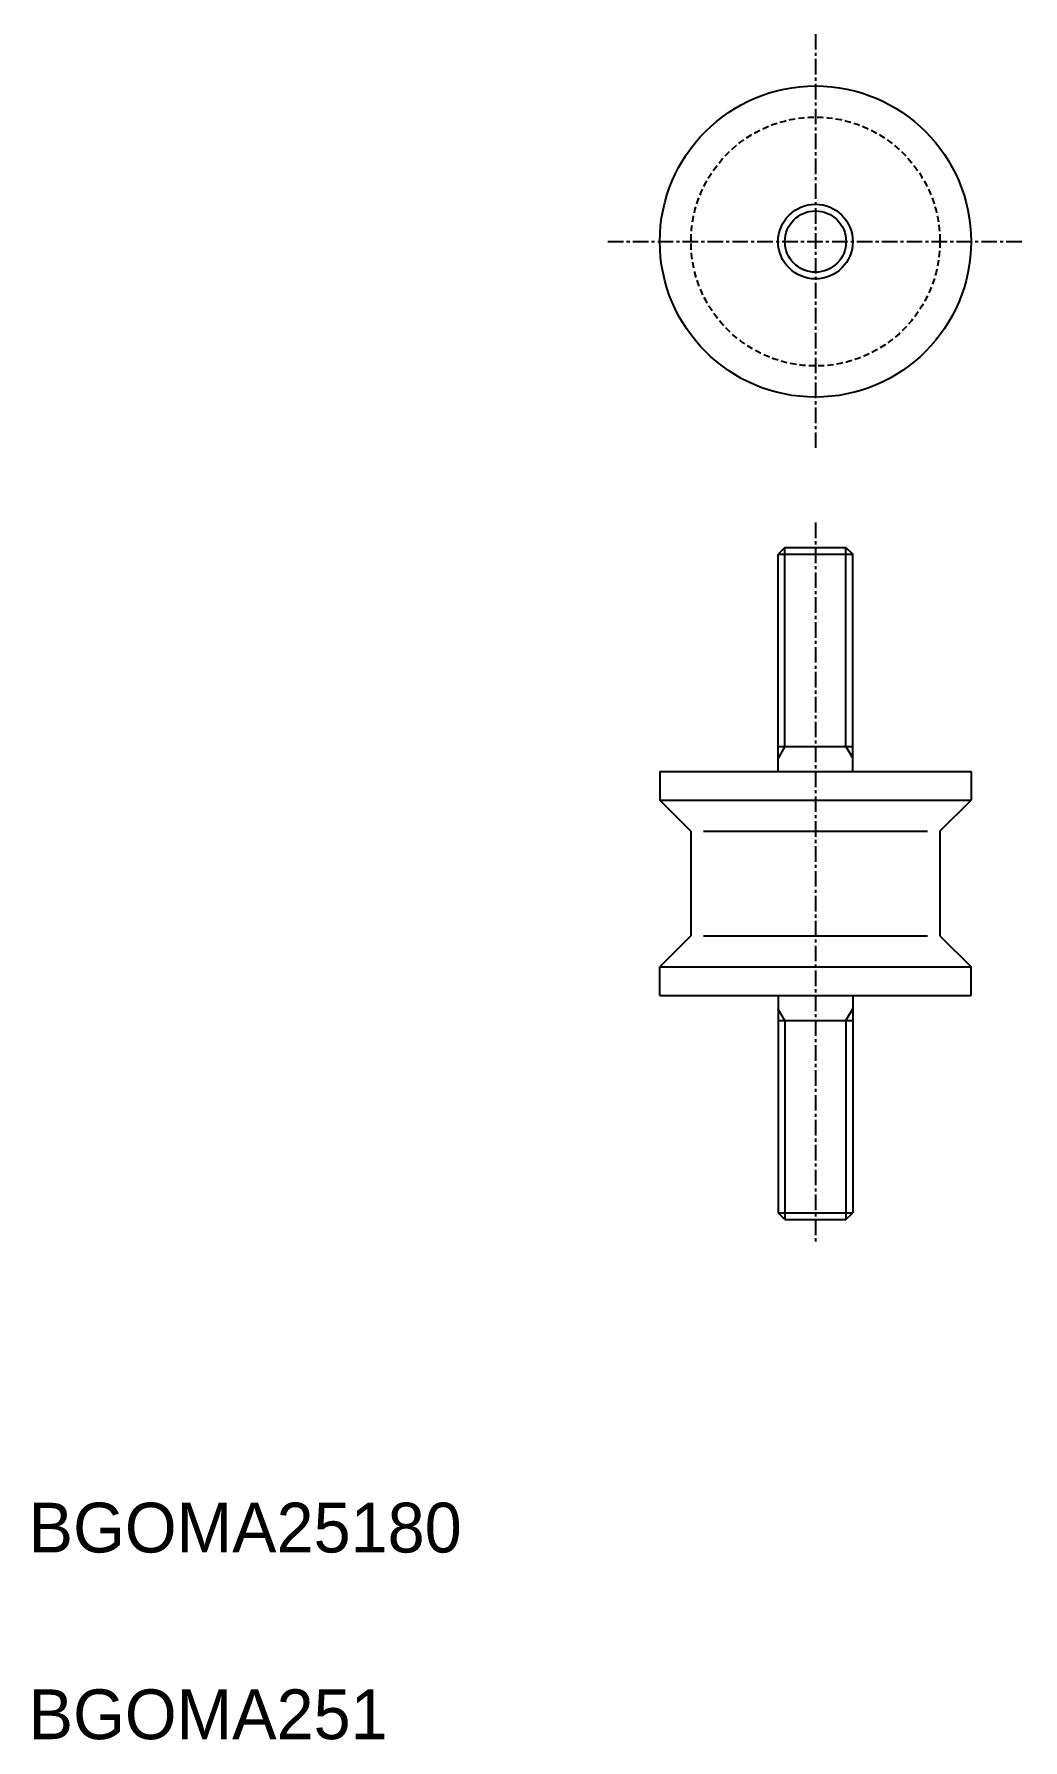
# Model space of a CAD drawing. Extents: x 10 to 90, y 10 to 147.
import ezdxf

# ---------------------------------------------------------------- set-up
doc = ezdxf.new("R2010")
doc.units = 0
doc.linetypes.add('CENTER', pattern=[2, 1.25, -0.25, 0.25, -0.25])
doc.linetypes.add('DASHED', pattern=[0.75, 0.5, -0.25])
doc.layers.get('0').update_dxf_attribs({"linetype": 'CONTINUOUS'})
doc.layers.add('CENTER', color=1, linetype='CENTER')

msp = doc.modelspace()

# ---------------------------------------------------------------- linework, layer by layer
at = {"color": 7, "linetype": 'CONTINUOUS'}
for p, q in [((70.74, 105.75), (70.2, 105.2)), ((70.74, 105.75), (75.65, 105.75)), ((75.65, 105.75), (76.2, 105.2)), ((70.2, 105.2), (76.2, 105.2)), ((70.2, 87.75), (70.2, 105.2)), ((76.2, 87.75), (76.2, 105.2)), ((70.2, 89.75), (76.2, 89.75)), ((60.7, 87.75), (85.7, 87.75)), ((60.7, 87.75), (60.7, 85.45)), ((85.7, 87.75), (85.7, 85.45)), ((60.7, 85.45), (85.7, 85.45)), ((63.2, 82.95), (60.7, 85.45)), ((83.2, 82.95), (85.7, 85.45)), ((63.2, 82.95), (63.2, 74.55)), ((64.2, 82.95), (82.2, 82.95)), ((83.2, 82.95), (83.2, 74.55)), ((63.2, 74.55), (60.7, 72.05)), ((64.2, 74.55), (82.2, 74.55)), ((83.2, 74.55), (85.7, 72.05)), ((60.7, 72.05), (85.7, 72.05)), ((60.7, 69.75), (60.7, 72.05)), ((85.7, 69.75), (85.7, 72.05)), ((60.7, 69.75), (85.7, 69.75)), ((70.2, 69.75), (70.2, 52.29)), ((76.2, 69.75), (76.2, 52.29)), ((70.2, 67.75), (76.2, 67.75)), ((70.2, 52.29), (76.2, 52.29)), ((70.74, 51.75), (70.2, 52.29)), ((75.65, 51.75), (76.2, 52.29)), ((70.74, 51.75), (75.65, 51.75))]:
    msp.add_line(p, q, dxfattribs=at)
at = {"color": 3, "linetype": 'CONTINUOUS'}
for p, q in [((70.74, 89.75), (70.74, 105.75)), ((75.65, 89.75), (75.65, 105.75)), ((70.74, 89.75), (70.2, 88.81)), ((75.65, 89.75), (76.2, 88.81)), ((70.74, 67.75), (70.2, 68.68)), ((75.65, 67.75), (76.2, 68.68)), ((70.74, 67.75), (70.74, 51.75)), ((75.65, 67.75), (75.65, 51.75))]:
    msp.add_line(p, q, dxfattribs=at)
at = {"color": 7, "linetype": 'CONTINUOUS'}
for radius in [12.5, 3]:
    msp.add_circle((73.2, 130.33), radius, dxfattribs=at)
at = {"color": 3, "linetype": 'DASHED'}
msp.add_circle((73.2, 130.33), 10, dxfattribs=at)
at = {"color": 3, "linetype": 'CONTINUOUS'}
msp.add_circle((73.2, 130.33), 2.46, dxfattribs=at)
at = {"layer": 'CENTER', "color": 1, "linetype": 'CENTER'}
for p, q in [((73.2, 147), (73.2, 113.67)), ((56.53, 130.33), (89.86, 130.33)), ((73.2, 107.75), (73.2, 49.75))]:
    msp.add_line(p, q, dxfattribs=at)

# ---------------------------------------------------------------- texts
at = {"color": 7, "linetype": 'CONTINUOUS'}
for s, p in [('BGOMA25180', (10, 25)), ('BGOMA251', (10, 10))]:
    msp.add_text(s, height=4, dxfattribs=at).set_placement(p)

doc.saveas('drawing.dxf')
